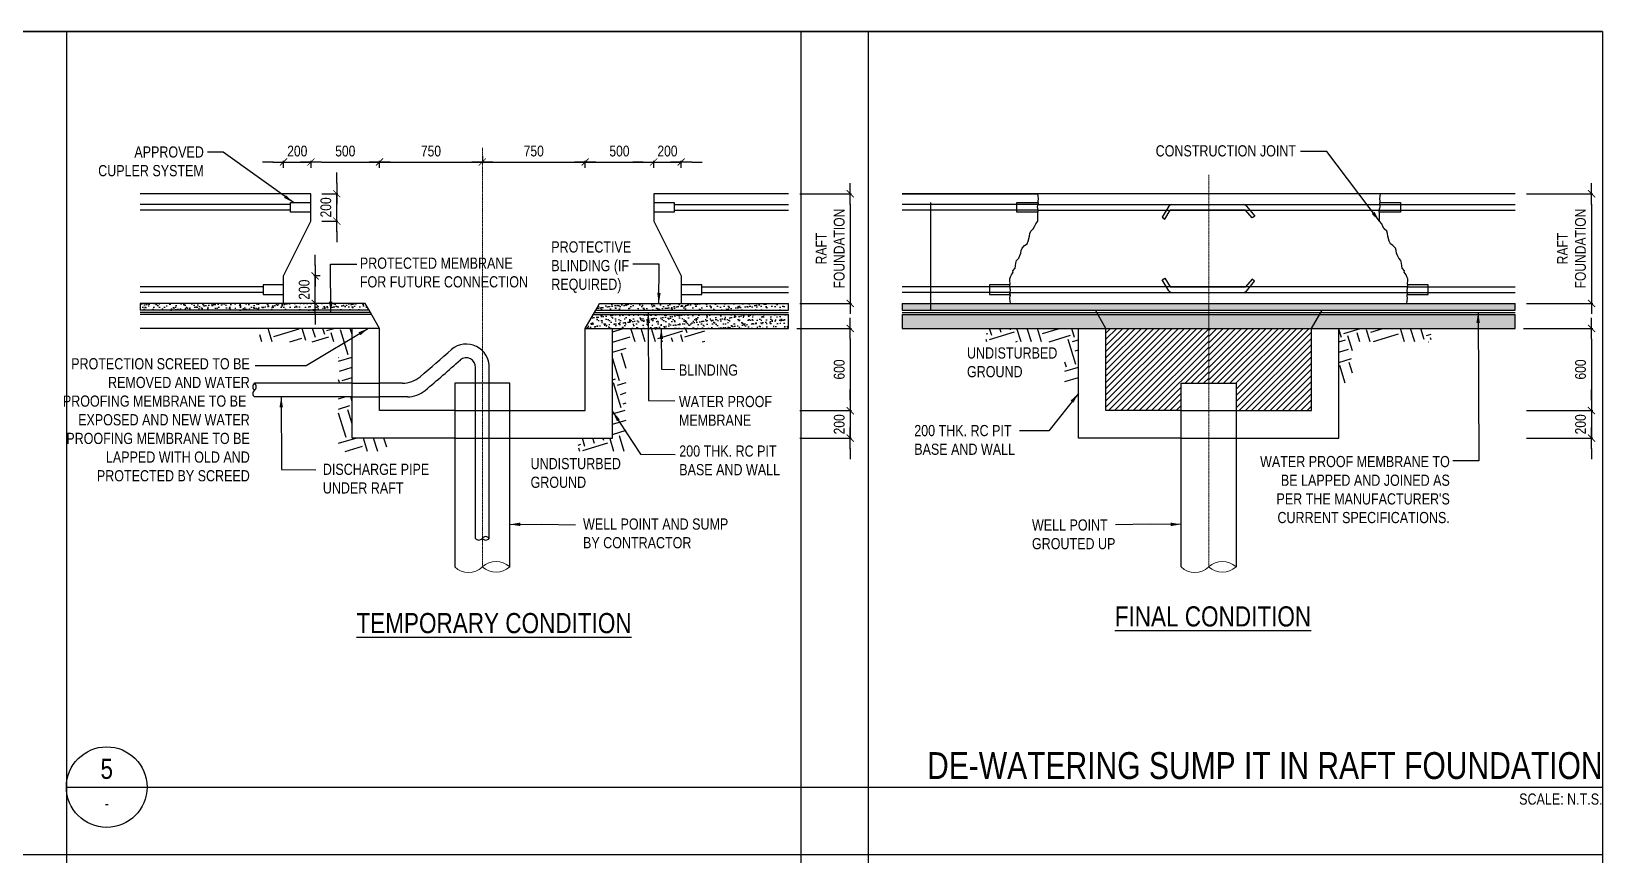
# Model space of a CAD drawing. Header units: millimetres. Extents: x 2250 to 90378, y -16050 to 57150.
# Drawn here: x 54947 to 89875, y 38850 to 57150 of the extents above; entities that cross this region are included whole.
import ezdxf
from ezdxf.enums import TextEntityAlignment as Align

# ---------------------------------------------------------------- set-up
doc = ezdxf.new("R2010")
doc.units = ezdxf.units.MM
doc.linetypes.add('XAR-Centre 2mm', pattern=[12, 6, -2, 2, -2])
doc.layers.add('Detail Items', color=7, linetype='Continuous', lineweight=9)
doc.layers.add('Thin Lines', color=7, linetype='Continuous', lineweight=9)
doc.layers.add('Lines', color=7, linetype='Continuous', lineweight=9, true_color=0x00a600)
doc.layers.add('NPLT-JLA', color=193, linetype='Continuous', plot=False)
for name, color, linetype in [('S-D-MEDM', 3, 'Continuous'), ('S-G-DIMS', 1, 'Continuous'), ('S-G-HTCH', 1, 'Continuous'), ('S-G-LEDR', 2, 'Continuous'), ('S-G-MEDM', 3, 'Continuous'), ('S-G-STTL', 4, 'Continuous'), ('S-G-TEXT', 3, 'Continuous'), ('S-G-THCK', 6, 'Continuous'), ('S-G-THIN', 1, 'Continuous'), ('S-G-TITL', 7, 'Continuous'), ('S-G-TITLREF', 4, 'Continuous'), ('S-HATCH', 8, 'Continuous')]:
    doc.layers.add(name, color=color, linetype=linetype)
doc.styles.add('ARIAL', font='arial.ttf', dxfattribs={"width": 0.8})
doc.dimstyles.new('ARIALDIMS', dxfattribs={"dimscale": 12, "dimtxt": 20, "dimasz": 19.5, "dimexe": 2.25, "dimexo": 1.75, "dimgap": 10, "dimtad": 1, "dimzin": 3, "dimdsep": 46, "dimtxsty": 'ARIAL', "dimblk1": 'nyatick', "dimblk2": 'nyatick', "dimsah": 1, "dimcen": 2.25, "dimclrd": 1, "dimclre": 1, "dimclrt": 2, "dimadec": 0, "dimazin": 0, "dimtfac": 1, "dimtmove": 0, "dimatfit": 3, "dimfxl": 1, "dimfrac": 2, "dimtolj": 1, "dimtzin": 0, "dimarcsym": 0})
pattern_1 = [(17.07395, (10104.36, -6076.27), (385.413, 727.119), [581.913, -581.913]), (17.07395, (10040.3, -5867.67), (385.413, 727.119), [581.913, -581.913]), (17.07395, (9976.2, -5659.07), (385.413, 727.119), [581.913, -581.913]), (107.07395, (10024.4, -5568.2), (-727.119, 385.413), [581.913, -581.913]), (107.07395, (10233, -5504.1), (-727.119, 385.413), [581.913, -581.913]), (107.07395, (10441.6, -5440.04), (-727.119, 385.413), [581.913, -581.913])]
pattern_2 = [(17.07395, (17825, 2677.55), (385.413, 727.119), [581.913, -581.913]), (17.07395, (17760.93, 2886.15), (385.413, 727.119), [581.913, -581.913]), (17.07395, (17696.86, 3094.75), (385.413, 727.119), [581.913, -581.913]), (107.07395, (17745.04, 3185.64), (-727.119, 385.413), [581.913, -581.913]), (107.07395, (17953.64, 3249.7), (-727.119, 385.413), [581.913, -581.913]), (107.07395, (18162.24, 3313.8), (-727.119, 385.413), [581.913, -581.913])]
pattern_3 = [(37.5, (-6538.2, 42849.44), (-4.87724, 149.15781), [0, -117.665, 0, -131.599, -125.79316]), (37.5, (-6538.2, 42849.44), (-4.87724, 149.15781), [-249.264, 0, -125.79316]), (7.5, (-6538.2, 42849.44), (136.9998, 218.4662), [0, -63.47717, 0, -106.05331, -40.64087]), (7.5, (-6538.2, 42849.44), (136.9998, 218.4662), [-169.53048, 0, -40.64087]), (327.5, (-6633.42, 42849.44), (241.06814, 0.43815), [0, -38.7056, 0, -139.34012, -181.91627]), (327.5, (-6633.42, 42849.44), (241.06814, 0.43815), [-178.0457, 0, -181.91627]), (317.5, (-6633.42, 42849.44), (232.7066, 67.9422), [0, -19.3528, 0, -91.3452, -104.5051]), (317.5, (-6633.42, 42849.44), (232.7066, 67.9422), [-110.698, 0, -104.5051])]
pattern_4 = [(37.5, (-10592.59, 42849.44), (-4.87724, 149.15781), [0, -117.66499, 0, -131.599, -125.79316]), (37.5, (-10592.59, 42849.44), (-4.87724, 149.15781), [-249.264, 0, -125.79316]), (7.5, (-10592.59, 42849.44), (136.9998, 218.46618), [0, -63.47717, 0, -106.05331, -40.64087]), (7.5, (-10592.59, 42849.44), (136.9998, 218.46618), [-169.53048, 0, -40.64087]), (327.5, (-10687.8, 42849.44), (241.06814, 0.43815), [0, -38.70559, 0, -139.34012, -181.91627]), (327.5, (-10687.8, 42849.44), (241.06814, 0.43815), [-178.0457, 0, -181.91627]), (317.5, (-10687.8, 42849.44), (232.7066, 67.9422), [0, -19.3528, 0, -91.34519, -104.50509]), (317.5, (-10687.8, 42849.44), (232.7066, 67.9422), [-110.69798, 0, -104.5051])]

# ---------------------------------------------------------------- blocks, each defined once
blk = doc.blocks.new('XAR_Breakline-Circular - XAR_Breakline-Circular-2261468-S030-TYPICAL CIVIL WORK DETAILS _SHEET 1 OF 5_')
at = {"layer": 'Detail Items', "color": 1}
for centre, radius, start, end in [((29213, 1286), 142, 225.0774, 314.9226), ((29213, 1286), 142, 225.0774, 314.9226), ((29413, 1074), 150, 48.1897, 131.8103), ((29413, 1297), 150, 228.1897, 311.8103), ((29413, 1297), 150, 228.1897, 311.8103)]:
    blk.add_arc(centre, radius, start, end, dxfattribs=at)
blk = doc.blocks.new('nyatick')
at = {"layer": 'S-G-DIMS'}
blk.add_line((-1.01, 0), (1, 0), dxfattribs=at)
at = {"layer": 'S-G-DIMS', "const_width": 0.08}
blk.add_lwpolyline([(0.34, 0.34), (-0.34, -0.34)], dxfattribs=at)
blk = doc.blocks.new('*D415')
at = {"layer": 'Defpoints', "color": 0, "transparency": 16777216}
for p in [(61162, 54247), (60552, 54094), (61162, 54094)]:
    blk.add_point(p, dxfattribs=at)
at = {"layer": 'S-G-DIMS', "color": 1, "lineweight": -2, "transparency": 16777216}
for p, q in [((60318, 54247), (60084, 54247)), ((60552, 54115), (60552, 54274)), ((60552, 54247), (61162, 54247)), ((61162, 54115), (61162, 54274)), ((61396, 54247), (61630, 54247))]:
    blk.add_line(p, q, dxfattribs=at)
at = {"layer": 'S-G-DIMS', "color": 1, "lineweight": -2, "transparency": 16777216, "xscale": 234, "yscale": 234, "zscale": 234}
blk.add_blockref('nyatick', (60552, 54247), dxfattribs=at)
at = {"layer": 'S-G-DIMS', "color": 1, "lineweight": -2, "transparency": 16777216, "xscale": 234, "yscale": 234, "zscale": 234, "rotation": 180}
blk.add_blockref('nyatick', (61162, 54247), dxfattribs=at)
at = {"layer": 'S-G-DIMS', "color": 2, "transparency": 16777216, "insert": (60857, 54489), "char_height": 240, "width": 6.17, "attachment_point": 5, "style": 'ARIAL'}
blk.add_mtext('\\A1;200', dxfattribs=at)
blk = doc.blocks.new('*D416')
at = {"layer": 'Defpoints', "color": 0, "transparency": 16777216}
for p in [(62686, 54247), (61162, 54094), (62686, 54094)]:
    blk.add_point(p, dxfattribs=at)
at = {"layer": 'S-G-DIMS', "color": 1, "lineweight": -2, "transparency": 16777216}
for p, q in [((61162, 54115), (61162, 54274)), ((61396, 54247), (62452, 54247)), ((62686, 54115), (62686, 54274))]:
    blk.add_line(p, q, dxfattribs=at)
at = {"layer": 'S-G-DIMS', "color": 1, "lineweight": -2, "transparency": 16777216, "xscale": 234, "yscale": 234, "zscale": 234, "rotation": 180}
blk.add_blockref('nyatick', (61162, 54247), dxfattribs=at)
at = {"layer": 'S-G-DIMS', "color": 1, "lineweight": -2, "transparency": 16777216, "xscale": 234, "yscale": 234, "zscale": 234}
blk.add_blockref('nyatick', (62686, 54247), dxfattribs=at)
at = {"layer": 'S-G-DIMS', "color": 2, "transparency": 16777216, "insert": (61924, 54489), "char_height": 240, "width": 6.17, "attachment_point": 5, "style": 'ARIAL'}
blk.add_mtext('\\A1;500', dxfattribs=at)
blk = doc.blocks.new('*D417')
at = {"layer": 'Defpoints', "color": 0, "transparency": 16777216}
for p in [(64971, 54399), (64971, 54247), (62686, 54094)]:
    blk.add_point(p, dxfattribs=at)
at = {"layer": 'S-G-DIMS', "color": 1, "lineweight": -2, "transparency": 16777216}
for p, q in [((62686, 54115), (62686, 54274)), ((62920, 54247), (64737, 54247)), ((64971, 54378), (64971, 54220))]:
    blk.add_line(p, q, dxfattribs=at)
at = {"layer": 'S-G-DIMS', "color": 1, "lineweight": -2, "transparency": 16777216, "xscale": 234, "yscale": 234, "zscale": 234, "rotation": 180}
blk.add_blockref('nyatick', (62686, 54247), dxfattribs=at)
at = {"layer": 'S-G-DIMS', "color": 1, "lineweight": -2, "transparency": 16777216, "xscale": 234, "yscale": 234, "zscale": 234}
blk.add_blockref('nyatick', (64971, 54247), dxfattribs=at)
at = {"layer": 'S-G-DIMS', "color": 2, "transparency": 16777216, "insert": (63829, 54489), "char_height": 240, "width": 6.17, "attachment_point": 5, "style": 'ARIAL'}
blk.add_mtext('\\A1;750', dxfattribs=at)
blk = doc.blocks.new('*D418')
at = {"layer": 'Defpoints', "color": 0, "transparency": 16777216}
for p in [(64971, 54399), (67257, 54247), (67257, 54094)]:
    blk.add_point(p, dxfattribs=at)
at = {"layer": 'S-G-DIMS', "color": 1, "lineweight": -2, "transparency": 16777216}
for p, q in [((64971, 54378), (64971, 54220)), ((65205, 54247), (67023, 54247)), ((67257, 54115), (67257, 54274))]:
    blk.add_line(p, q, dxfattribs=at)
at = {"layer": 'S-G-DIMS', "color": 1, "lineweight": -2, "transparency": 16777216, "xscale": 234, "yscale": 234, "zscale": 234, "rotation": 180}
blk.add_blockref('nyatick', (64971, 54247), dxfattribs=at)
at = {"layer": 'S-G-DIMS', "color": 1, "lineweight": -2, "transparency": 16777216, "xscale": 234, "yscale": 234, "zscale": 234}
blk.add_blockref('nyatick', (67257, 54247), dxfattribs=at)
at = {"layer": 'S-G-DIMS', "color": 2, "transparency": 16777216, "insert": (66114, 54489), "char_height": 240, "width": 6.17, "attachment_point": 5, "style": 'ARIAL'}
blk.add_mtext('\\A1;750', dxfattribs=at)
blk = doc.blocks.new('*D419')
at = {"layer": 'Defpoints', "color": 0, "transparency": 16777216}
for p in [(68781, 54247), (67257, 54094), (68781, 54094)]:
    blk.add_point(p, dxfattribs=at)
at = {"layer": 'S-G-DIMS', "color": 1, "lineweight": -2, "transparency": 16777216}
for p, q in [((67257, 54115), (67257, 54274)), ((67491, 54247), (68547, 54247)), ((68781, 54115), (68781, 54274))]:
    blk.add_line(p, q, dxfattribs=at)
at = {"layer": 'S-G-DIMS', "color": 1, "lineweight": -2, "transparency": 16777216, "xscale": 234, "yscale": 234, "zscale": 234, "rotation": 180}
blk.add_blockref('nyatick', (67257, 54247), dxfattribs=at)
at = {"layer": 'S-G-DIMS', "color": 1, "lineweight": -2, "transparency": 16777216, "xscale": 234, "yscale": 234, "zscale": 234}
blk.add_blockref('nyatick', (68781, 54247), dxfattribs=at)
at = {"layer": 'S-G-DIMS', "color": 2, "transparency": 16777216, "insert": (68019, 54489), "char_height": 240, "width": 6.17, "attachment_point": 5, "style": 'ARIAL'}
blk.add_mtext('\\A1;500', dxfattribs=at)
blk = doc.blocks.new('*D420')
at = {"layer": 'Defpoints', "color": 0, "transparency": 16777216}
for p in [(69391, 54247), (68781, 54094), (69391, 54094)]:
    blk.add_point(p, dxfattribs=at)
at = {"layer": 'S-G-DIMS', "color": 1, "lineweight": -2, "transparency": 16777216}
for p, q in [((68547, 54247), (68313, 54247)), ((68781, 54115), (68781, 54274)), ((68781, 54247), (69391, 54247)), ((69391, 54115), (69391, 54274)), ((69625, 54247), (69859, 54247))]:
    blk.add_line(p, q, dxfattribs=at)
at = {"layer": 'S-G-DIMS', "color": 1, "lineweight": -2, "transparency": 16777216, "xscale": 234, "yscale": 234, "zscale": 234}
blk.add_blockref('nyatick', (68781, 54247), dxfattribs=at)
at = {"layer": 'S-G-DIMS', "color": 1, "lineweight": -2, "transparency": 16777216, "xscale": 234, "yscale": 234, "zscale": 234, "rotation": 180}
blk.add_blockref('nyatick', (69391, 54247), dxfattribs=at)
at = {"layer": 'S-G-DIMS', "color": 2, "transparency": 16777216, "insert": (69086, 54489), "char_height": 240, "width": 6.17, "attachment_point": 5, "style": 'ARIAL'}
blk.add_mtext('\\A1;200', dxfattribs=at)
blk = doc.blocks.new('*D421')
at = {"layer": 'Defpoints', "color": 0, "transparency": 16777216}
for p in [(61385, 53542), (61735, 53542), (61385, 52933)]:
    blk.add_point(p, dxfattribs=at)
at = {"layer": 'S-G-DIMS', "color": 1, "lineweight": -2, "transparency": 16777216}
for p, q in [((61735, 53776), (61735, 54010)), ((61406, 53542), (61762, 53542)), ((61735, 52933), (61735, 53542)), ((61406, 52933), (61762, 52933)), ((61735, 52699), (61735, 52465))]:
    blk.add_line(p, q, dxfattribs=at)
at = {"layer": 'S-G-DIMS', "color": 1, "lineweight": -2, "transparency": 16777216, "xscale": 234, "yscale": 234, "zscale": 234}
for p, rotation in [((61735, 53542), 270), ((61735, 52933), 90)]:
    blk.add_blockref('nyatick', p, dxfattribs=dict(at, rotation=rotation))
at = {"layer": 'S-G-DIMS', "color": 2, "transparency": 16777216, "insert": (61493, 53238), "char_height": 240, "width": 5.43, "attachment_point": 5, "rotation": 90, "style": 'ARIAL'}
blk.add_mtext('\\A1;200', dxfattribs=at)
blk = doc.blocks.new('*D422')
at = {"layer": 'Defpoints', "color": 0, "transparency": 16777216}
for p in [(61254, 51714), (61385, 51714), (61385, 51104)]:
    blk.add_point(p, dxfattribs=at)
at = {"layer": 'S-G-DIMS', "color": 1, "lineweight": -2, "transparency": 16777216}
for p, q in [((61254, 51948), (61254, 52182)), ((61364, 51714), (61227, 51714)), ((61254, 51104), (61254, 51714)), ((61364, 51104), (61227, 51104)), ((61254, 50870), (61254, 50636))]:
    blk.add_line(p, q, dxfattribs=at)
at = {"layer": 'S-G-DIMS', "color": 1, "lineweight": -2, "transparency": 16777216, "xscale": 234, "yscale": 234, "zscale": 234}
for p, rotation in [((61254, 51714), 270), ((61254, 51104), 90)]:
    blk.add_blockref('nyatick', p, dxfattribs=dict(at, rotation=rotation))
at = {"layer": 'S-G-DIMS', "color": 2, "transparency": 16777216, "insert": (61011, 51409), "char_height": 240, "width": 5.43, "attachment_point": 5, "rotation": 90, "style": 'ARIAL'}
blk.add_mtext('\\A1;200', dxfattribs=at)
blk = doc.blocks.new('*D423')
at = {"layer": 'Defpoints', "color": 0, "transparency": 16777216}
for p in [(72006, 53542), (72006, 51104), (73149, 51104)]:
    blk.add_point(p, dxfattribs=at)
at = {"layer": 'S-G-DIMS', "color": 1, "lineweight": -2, "transparency": 16777216}
for p, q in [((72027, 53542), (73176, 53542)), ((73149, 53308), (73149, 51338)), ((72027, 51104), (73176, 51104))]:
    blk.add_line(p, q, dxfattribs=at)
at = {"layer": 'S-G-DIMS', "color": 1, "lineweight": -2, "transparency": 16777216, "xscale": 234, "yscale": 234, "zscale": 234}
for p, rotation in [((73149, 53542), 90), ((73149, 51104), 270)]:
    blk.add_blockref('nyatick', p, dxfattribs=dict(at, rotation=rotation))
at = {"layer": 'S-G-DIMS', "color": 2, "transparency": 16777216, "insert": (72705, 52323), "char_height": 240, "width": 31.46, "attachment_point": 5, "rotation": 90, "style": 'ARIAL'}
blk.add_mtext('\\A1;RAFT FOUNDATION', dxfattribs=at)
blk = doc.blocks.new('*D424')
at = {"layer": 'Defpoints', "color": 0, "transparency": 16777216}
for p in [(71943, 50548), (72006, 48719), (73149, 48719)]:
    blk.add_point(p, dxfattribs=at)
at = {"layer": 'S-G-DIMS', "color": 1, "lineweight": -2, "transparency": 16777216}
for p, q in [((71964, 50548), (73176, 50548)), ((73149, 50314), (73149, 48953)), ((72027, 48719), (73176, 48719))]:
    blk.add_line(p, q, dxfattribs=at)
at = {"layer": 'S-G-DIMS', "color": 1, "lineweight": -2, "transparency": 16777216, "xscale": 234, "yscale": 234, "zscale": 234}
for p, rotation in [((73149, 50548), 90), ((73149, 48719), 270)]:
    blk.add_blockref('nyatick', p, dxfattribs=dict(at, rotation=rotation))
at = {"layer": 'S-G-DIMS', "color": 2, "transparency": 16777216, "insert": (72906, 49634), "char_height": 240, "width": 6.17, "attachment_point": 5, "rotation": 90, "style": 'ARIAL'}
blk.add_mtext('\\A1;600', dxfattribs=at)
blk = doc.blocks.new('*D425')
at = {"layer": 'Defpoints', "color": 0, "transparency": 16777216}
for p in [(72006, 48719), (72006, 48110), (73149, 48110)]:
    blk.add_point(p, dxfattribs=at)
at = {"layer": 'S-G-DIMS', "color": 1, "lineweight": -2, "transparency": 16777216}
for p, q in [((73149, 48953), (73149, 49187)), ((72027, 48719), (73176, 48719)), ((73149, 48719), (73149, 48110)), ((72027, 48110), (73176, 48110)), ((73149, 47876), (73149, 47642))]:
    blk.add_line(p, q, dxfattribs=at)
at = {"layer": 'S-G-DIMS', "color": 1, "lineweight": -2, "transparency": 16777216, "xscale": 234, "yscale": 234, "zscale": 234}
for p, rotation in [((73149, 48719), 270), ((73149, 48110), 90)]:
    blk.add_blockref('nyatick', p, dxfattribs=dict(at, rotation=rotation))
at = {"layer": 'S-G-DIMS', "color": 2, "transparency": 16777216, "insert": (72906, 48415), "char_height": 240, "width": 6.17, "attachment_point": 5, "rotation": 90, "style": 'ARIAL'}
blk.add_mtext('\\A1;200', dxfattribs=at)
blk = doc.blocks.new('*D426')
at = {"layer": 'Defpoints', "color": 0, "transparency": 16777216}
for p in [(88161, 53542), (88161, 51104), (89628, 51104)]:
    blk.add_point(p, dxfattribs=at)
at = {"layer": 'S-G-DIMS', "color": 1, "lineweight": -2, "transparency": 16777216}
for p, q in [((88182, 53542), (89655, 53542)), ((89628, 53308), (89628, 51338)), ((88182, 51104), (89655, 51104))]:
    blk.add_line(p, q, dxfattribs=at)
at = {"layer": 'S-G-DIMS', "color": 1, "lineweight": -2, "transparency": 16777216, "xscale": 234, "yscale": 234, "zscale": 234}
for p, rotation in [((89628, 53542), 90), ((89628, 51104), 270)]:
    blk.add_blockref('nyatick', p, dxfattribs=dict(at, rotation=rotation))
at = {"layer": 'S-G-DIMS', "color": 2, "transparency": 16777216, "insert": (89184, 52323), "char_height": 240, "width": 31.46, "attachment_point": 5, "rotation": 90, "style": 'ARIAL'}
blk.add_mtext('\\A1;RAFT FOUNDATION', dxfattribs=at)
blk = doc.blocks.new('*D427')
at = {"layer": 'Defpoints', "color": 0, "transparency": 16777216}
for p in [(88097, 50548), (88161, 48719), (89628, 48719)]:
    blk.add_point(p, dxfattribs=at)
at = {"layer": 'S-G-DIMS', "color": 1, "lineweight": -2, "transparency": 16777216}
for p, q in [((88118, 50548), (89655, 50548)), ((89628, 50314), (89628, 48953)), ((88182, 48719), (89655, 48719))]:
    blk.add_line(p, q, dxfattribs=at)
at = {"layer": 'S-G-DIMS', "color": 1, "lineweight": -2, "transparency": 16777216, "xscale": 234, "yscale": 234, "zscale": 234}
for p, rotation in [((89628, 50548), 90), ((89628, 48719), 270)]:
    blk.add_blockref('nyatick', p, dxfattribs=dict(at, rotation=rotation))
at = {"layer": 'S-G-DIMS', "color": 2, "transparency": 16777216, "insert": (89386, 49634), "char_height": 240, "width": 6.17, "attachment_point": 5, "rotation": 90, "style": 'ARIAL'}
blk.add_mtext('\\A1;600', dxfattribs=at)
blk = doc.blocks.new('*D428')
at = {"layer": 'Defpoints', "color": 0, "transparency": 16777216}
for p in [(88161, 48719), (88161, 48110), (89628, 48110)]:
    blk.add_point(p, dxfattribs=at)
at = {"layer": 'S-G-DIMS', "color": 1, "lineweight": -2, "transparency": 16777216}
for p, q in [((89628, 48953), (89628, 49187)), ((88182, 48719), (89655, 48719)), ((89628, 48719), (89628, 48110)), ((88182, 48110), (89655, 48110)), ((89628, 47876), (89628, 47642))]:
    blk.add_line(p, q, dxfattribs=at)
at = {"layer": 'S-G-DIMS', "color": 1, "lineweight": -2, "transparency": 16777216, "xscale": 234, "yscale": 234, "zscale": 234}
for p, rotation in [((89628, 48719), 270), ((89628, 48110), 90)]:
    blk.add_blockref('nyatick', p, dxfattribs=dict(at, rotation=rotation))
at = {"layer": 'S-G-DIMS', "color": 2, "transparency": 16777216, "insert": (89386, 48415), "char_height": 240, "width": 6.17, "attachment_point": 5, "rotation": 90, "style": 'ARIAL'}
blk.add_mtext('\\A1;200', dxfattribs=at)

msp = doc.modelspace()

# ---------------------------------------------------------------- hatches: boundary and pattern name
at = {"layer": 'Detail Items'}
h = msp.add_hatch(dxfattribs=at)
h.set_pattern_fill('FP_10', color=8, scale=3.047684, style=0, pattern_type=2)
h.set_pattern_definition([(45, (-10592.59, 42849.44), (-68.42246, 68.42246), [])])
h.paths.add_polyline_path([(78833.363, 48719.384), (80509.59, 48719.384), (80509.59, 49328.921), (81119.127, 49328.921), (81119.127, 50547.995), (78833.363, 50547.995), (78833.363, 49264.279)])
h = msp.add_hatch(dxfattribs=at)
h.set_pattern_fill('FP_5', color=8, scale=3.047684, style=0, pattern_type=2)
h.set_pattern_definition([(45, (-13430.01, 42849.44), (-68.42246, 68.42246), [])])
h.paths.add_polyline_path([(83404.89, 48719.384), (83404.89, 50547.995), (81119.127, 50547.995), (81119.127, 49328.921), (81728.663, 49328.921), (81728.663, 48719.384)])
at = {"layer": 'S-G-HTCH'}
h = msp.add_hatch(dxfattribs=at)
h.set_pattern_fill('EARTH', color=256, scale=91.639842, angle=17.0739491, style=0)
h.set_pattern_definition(pattern_1)
h.paths.add_polyline_path([(61776.408, 47810.059), (62844.666, 47810.059), (62844.666, 48109.847), (62076.197, 48109.847), (62076.197, 49024.153), (61776.408, 49024.153)])
h.paths.add_polyline_path([(62076.197, 49328.921), (62076.197, 50547.995), (60023.969, 50547.995), (60023.969, 50248.206), (61776.408, 50248.206), (61776.408, 49328.921)])
h = msp.add_hatch(dxfattribs=at)
h.set_pattern_fill('EARTH', color=256, scale=91.639842, angle=17.0739491, style=0)
h.set_pattern_definition(pattern_1)
h.paths.add_polyline_path([(68166.585, 47810.059), (68166.585, 50248.206), (69919.024, 50248.206), (69919.024, 50547.995), (67866.797, 50547.995), (67866.797, 48109.847), (67098.327, 48109.847), (67098.327, 47810.059)])
h = msp.add_hatch(dxfattribs=at)
h.set_pattern_fill('EARTH', color=256, scale=91.639842, angle=17.0739491, style=0)
h.set_pattern_definition(pattern_2)
h.paths.add_polyline_path([(77924.038, 49328.921), (78223.827, 49328.921), (78223.827, 50547.995), (76171.599, 50547.995), (76171.599, 50248.206), (77924.038, 50248.206)])
h = msp.add_hatch(dxfattribs=at)
h.set_pattern_fill('EARTH', color=256, scale=91.639842, angle=17.0739491, style=0)
h.set_pattern_definition(pattern_2)
h.paths.add_polyline_path([(84014.427, 49328.921), (84314.215, 49328.921), (84314.215, 50248.206), (86066.654, 50248.206), (86066.654, 50547.995), (84014.427, 50547.995)])
at = {"layer": 'S-HATCH'}
h = msp.add_hatch(dxfattribs=at)
h.set_pattern_fill('FP_9', color=256, scale=3.047684, style=0, pattern_type=2)
h.set_pattern_definition(pattern_3)
h.paths.add_polyline_path([(62452.502, 50951.963), (62364.523, 51104.347), (57362.205, 51104.347), (57362.205, 50951.963)])
h = msp.add_hatch(dxfattribs=at)
h.set_pattern_fill('FP_9', color=256, scale=3.047684, style=0, pattern_type=2)
h.set_pattern_definition(pattern_3)
h.paths.add_polyline_path([(71779.748, 50951.963), (71779.748, 51104.347), (67578.47, 51104.347), (67490.491, 50951.963), (69838.527, 50951.963)])
h = msp.add_hatch(dxfattribs=at)
h.set_pattern_fill('FP_13', color=256, scale=3.047684, style=0, pattern_type=2)
h.set_pattern_definition(pattern_4)
h.paths.add_polyline_path([(74304.126, 50951.963), (81119.127, 50951.963), (81119.127, 51104.347), (74304.126, 51104.347)])
h = msp.add_hatch(dxfattribs=at)
h.set_pattern_fill('FP_13', color=256, scale=3.047684, style=0, pattern_type=2)
h.set_pattern_definition(pattern_4)
h.paths.add_polyline_path([(87934.127, 50951.963), (87934.127, 51104.347), (81119.127, 51104.347), (81119.127, 50951.963), (86108.829, 50951.963)])
h = msp.add_hatch(dxfattribs=at)
h.set_pattern_fill('FP_9', color=256, scale=3.047684, style=0, pattern_type=2)
h.set_pattern_definition(pattern_3)
h.paths.add_polyline_path([(67257.26, 50547.995), (71779.748, 50547.995), (71779.748, 50857.485), (67435.944, 50857.485)])
h = msp.add_hatch(dxfattribs=at)
h.set_pattern_fill('FP_11', color=256, scale=3.047684, style=0, pattern_type=2)
h.set_pattern_definition([(142.5, (170520.82, 42849.44), (4.87724, 149.15781), [0, -117.66499, 0, -131.599, -125.79316]), (142.5, (170520.82, 42849.44), (4.87724, 149.15781), [-249.264, 0, -125.79316]), (172.5, (170520.82, 42849.44), (-136.9998, 218.46618), [0, -63.47717, 0, -106.05331, -40.64087]), (172.5, (170520.82, 42849.44), (-136.9998, 218.46618), [-169.53048, 0, -40.64087]), (212.5, (170616.04, 42849.44), (-241.06814, 0.43815), [0, -38.70559, 0, -139.34012, -181.91627]), (212.5, (170616.04, 42849.44), (-241.06814, 0.43815), [-178.0457, 0, -181.91627]), (222.5, (170616.04, 42849.44), (-232.7066, 67.9422), [0, -19.3528, 0, -91.34519, -104.50509]), (222.5, (170616.04, 42849.44), (-232.7066, 67.9422), [-110.69798, 0, -104.5051])])
h.paths.add_polyline_path([(77924.038, 50547.995), (81119.127, 50547.995), (81119.127, 50857.485), (74304.126, 50857.485), (74304.126, 50547.995), (76171.599, 50547.995)])
h = msp.add_hatch(dxfattribs=at)
h.set_pattern_fill('FP_4', color=256, scale=3.047684, style=0, pattern_type=2)
h.set_pattern_definition([(37.5, (-8282.57, 42849.44), (-4.87724, 149.15781), [0, -117.66499, 0, -131.599, -125.79316]), (37.5, (-8282.57, 42849.44), (-4.87724, 149.15781), [-249.264, 0, -125.79316]), (7.5, (-8282.57, 42849.44), (136.9998, 218.46618), [0, -63.47717, 0, -106.05331, -40.64087]), (7.5, (-8282.57, 42849.44), (136.9998, 218.46618), [-169.53048, 0, -40.64087]), (327.5, (-8377.78, 42849.44), (241.06814, 0.43815), [0, -38.70559, 0, -139.34012, -181.91627]), (327.5, (-8377.78, 42849.44), (241.06814, 0.43815), [-178.0457, 0, -181.91627]), (317.5, (-8377.78, 42849.44), (232.7066, 67.9422), [0, -19.3528, 0, -91.34519, -104.50509]), (317.5, (-8377.78, 42849.44), (232.7066, 67.9422), [-110.69798, 0, -104.5051])])
h.paths.add_polyline_path([(81119.127, 50547.995), (87934.127, 50547.995), (87934.127, 50857.485), (81119.127, 50857.485)])

# ---------------------------------------------------------------- linework, layer by layer
at = {"layer": 'Lines', "color": 251, "linetype": 'XAR-Centre 2mm', "true_color": 0x646464}
for p, q in [((64971.497, 45245.024), (64971.497, 54563.174)), ((81119.127, 45245.024), (81119.127, 53958.273))]:
    msp.add_line(p, q, dxfattribs=at)
at = {"layer": 'NPLT-JLA'}
for p, q in [((89875, 57150), (2250, 57150)), ((20075, 57150), (89875, 57150)), ((55725, 57150), (55725, -16050)), ((72050, 57150), (72050, -16050)), ((73550, 57150), (73550, -16050)), ((89875, 57150), (89875, -16050)), ((74943.598, 50953.908), (74943.598, 53343.451)), ((20075, 38850), (89875, 38850))]:
    msp.add_line(p, q, dxfattribs=at)
at = {"layer": 'S-D-MEDM', "color": 7}
msp.add_line((77317.536, 53486.309), (77325.571, 53430.135), dxfattribs=at)
at = {"layer": 'S-G-MEDM'}
for p, q in [((61161.891, 53542.344), (57362.205, 53542.344)), ((61161.891, 52932.808), (61161.891, 53542.344)), ((71779.748, 53542.344), (68781.102, 53542.344)), ((68781.102, 53542.344), (68781.102, 52932.808)), ((81119.127, 53542.344), (74304.126, 53542.344)), ((74304.126, 53542.344), (77309.521, 53542.344)), ((77309.521, 53542.344), (77317.536, 53486.309)), ((87934.127, 53542.344), (81119.127, 53542.344)), ((84920.717, 53486.309), (84912.682, 53430.135)), ((84928.732, 53542.344), (84920.717, 53486.309)), ((77315.983, 53250.756), (77325.606, 53318.036)), ((77321.853, 53209.72), (77315.983, 53250.756)), ((77325.571, 53430.135), (77317.572, 53374.21)), ((77317.572, 53374.21), (77325.606, 53318.036)), ((77329.887, 53153.545), (77321.853, 53209.72)), ((77321.853, 53097.371), (77329.887, 53153.545)), ((77321.853, 52928.849), (77321.853, 53097.371)), ((84908.366, 53153.545), (84916.4, 53209.72)), ((84916.4, 53097.371), (84908.366, 53153.545)), ((84920.681, 53374.21), (84912.647, 53318.036)), ((84912.647, 53318.036), (84922.27, 53250.756)), ((84912.682, 53430.135), (84920.681, 53374.21)), ((84922.27, 53250.756), (84916.4, 53209.72)), ((84916.4, 52928.849), (84916.4, 53097.371)), ((60552.355, 51713.884), (61161.891, 52932.808)), ((68781.102, 52932.808), (69390.639, 51713.884)), ((77161.161, 52712.176), (77217.403, 52760.326)), ((77217.403, 52760.326), (77249.542, 52816.5)), ((77249.542, 52816.5), (77273.645, 52872.674)), ((77273.645, 52872.674), (77321.853, 52928.849)), ((84964.608, 52872.674), (84916.4, 52928.849)), ((84988.712, 52816.5), (84964.608, 52872.674)), ((85020.85, 52760.326), (84988.712, 52816.5)), ((85077.092, 52712.176), (85020.85, 52760.326)), ((77024.574, 52391.181), (77080.816, 52431.305)), ((77080.816, 52431.305), (77104.92, 52487.48)), ((77104.92, 52487.48), (77137.058, 52599.828)), ((77137.058, 52599.828), (77145.092, 52656.002)), ((77145.092, 52656.002), (77161.161, 52712.176)), ((85093.161, 52656.002), (85077.092, 52712.176)), ((85101.196, 52599.828), (85093.161, 52656.002)), ((85133.334, 52487.48), (85101.196, 52599.828)), ((85157.438, 52431.305), (85133.334, 52487.48)), ((85213.679, 52391.181), (85157.438, 52431.305)), ((76831.744, 51997.961), (76847.813, 52054.136)), ((76847.813, 52054.136), (76896.021, 52110.31)), ((76896.021, 52110.31), (76920.124, 52166.484)), ((76920.124, 52166.484), (76944.228, 52222.658)), ((76944.228, 52222.658), (76952.263, 52278.832)), ((76952.263, 52278.832), (76968.332, 52335.007)), ((76968.332, 52335.007), (77024.574, 52391.181)), ((85269.921, 52335.007), (85213.679, 52391.181)), ((85285.991, 52278.832), (85269.921, 52335.007)), ((85294.025, 52222.658), (85285.991, 52278.832)), ((85318.129, 52166.484), (85294.025, 52222.658)), ((85342.233, 52110.31), (85318.129, 52166.484)), ((85390.44, 52054.136), (85342.233, 52110.31)), ((85406.509, 51997.961), (85390.44, 52054.136)), ((60552.355, 51104.347), (60552.355, 51713.884)), ((69390.639, 51713.884), (69390.639, 51104.347)), ((76695.156, 51652.891), (76711.723, 51694.1)), ((76711.723, 51694.1), (76733.129, 51741.722)), ((76733.129, 51741.722), (76773.302, 51797.896)), ((76767.467, 51829.439), (76815.675, 51885.613)), ((76773.302, 51797.896), (76767.467, 51829.439)), ((76815.675, 51885.613), (76823.71, 51941.787)), ((76823.71, 51941.787), (76831.744, 51997.961)), ((85414.544, 51941.787), (85406.509, 51997.961)), ((85422.578, 51885.613), (85414.544, 51941.787)), ((85470.786, 51829.439), (85422.578, 51885.613)), ((85464.952, 51797.896), (85470.786, 51829.439)), ((85505.124, 51741.722), (85464.952, 51797.896)), ((85526.53, 51694.1), (85505.124, 51741.722)), ((85543.097, 51652.891), (85526.53, 51694.1)), ((76695.156, 51605.634), (76695.156, 51652.891)), ((76703.191, 51549.46), (76695.156, 51605.634)), ((76695.156, 51493.286), (76703.191, 51549.46)), ((76703.191, 51437.111), (76695.156, 51493.286)), ((76699.438, 51328.795), (76709.06, 51396.075)), ((76709.06, 51396.075), (76703.191, 51437.111)), ((85529.193, 51396.075), (85535.062, 51437.111)), ((85538.816, 51328.795), (85529.193, 51396.075)), ((85535.062, 51549.46), (85543.097, 51605.634)), ((85543.097, 51493.286), (85535.062, 51549.46)), ((85535.062, 51437.111), (85543.097, 51493.286)), ((85543.097, 51605.634), (85543.097, 51652.891)), ((57362.205, 51104.347), (57362.205, 50951.963)), ((62364.523, 51104.347), (57362.205, 51104.347)), ((62452.502, 50951.963), (62364.523, 51104.347)), ((67490.491, 50951.963), (67578.47, 51104.347)), ((67578.47, 51104.347), (71779.748, 51104.347)), ((71779.748, 50951.963), (71779.748, 51104.347)), ((74304.126, 51104.347), (74304.126, 50951.963)), ((74304.126, 51104.347), (81119.127, 51104.347)), ((76707.472, 51272.621), (76699.438, 51328.795)), ((76699.438, 51328.795), (76707.472, 51272.621)), ((76699.473, 51216.696), (76707.472, 51272.621)), ((76707.508, 51160.522), (76699.473, 51216.696)), ((76715.542, 51104.347), (76707.508, 51160.522)), ((81119.127, 51104.347), (87934.127, 51104.347)), ((85522.711, 51104.347), (85530.746, 51160.522)), ((85530.746, 51160.522), (85538.78, 51216.696)), ((85530.781, 51272.621), (85538.816, 51328.795)), ((85538.78, 51216.696), (85530.781, 51272.621)), ((87934.127, 50951.963), (87934.127, 51104.347)), ((62452.502, 50951.963), (57362.205, 50951.963)), ((62479.776, 50904.724), (57362.205, 50904.724)), ((62507.049, 50857.485), (57362.205, 50857.485)), ((62685.734, 50547.995), (62452.502, 50951.963)), ((67257.26, 50547.995), (67490.491, 50951.963)), ((67435.944, 50857.485), (71779.748, 50857.485)), ((67463.218, 50904.724), (71779.748, 50904.724)), ((67490.491, 50951.963), (71779.748, 50951.963)), ((71779.748, 50547.995), (71779.748, 50857.485)), ((74304.126, 50951.963), (81119.127, 50951.963)), ((74304.126, 50904.724), (81119.127, 50904.724)), ((74304.126, 50857.485), (74304.126, 50547.995)), ((74304.126, 50857.485), (81119.127, 50857.485)), ((78833.363, 50547.995), (78600.132, 50951.963)), ((81119.127, 50951.963), (87934.127, 50951.963)), ((81119.127, 50904.724), (87934.127, 50904.724)), ((81119.127, 50857.485), (87934.127, 50857.485)), ((83404.89, 50547.995), (83638.121, 50951.963)), ((87934.127, 50547.995), (87934.127, 50857.485)), ((62685.734, 50547.995), (57362.205, 50547.995)), ((62076.197, 48109.847), (62076.197, 50547.995)), ((62685.734, 48719.384), (62685.734, 50547.995)), ((67257.26, 48719.384), (67257.26, 50547.995)), ((67257.26, 50547.995), (71779.748, 50547.995)), ((67866.797, 48109.847), (67866.797, 50547.995)), ((74304.126, 50547.995), (81119.127, 50547.995)), ((78223.827, 48109.847), (78223.827, 50547.995)), ((78833.363, 48719.384), (78833.363, 50547.995)), ((81119.127, 50547.995), (87934.127, 50547.995)), ((83404.89, 48719.384), (83404.89, 50547.995)), ((84014.427, 48109.847), (84014.427, 50547.995)), ((64361.96, 48719.384), (62685.734, 48719.384)), ((64361.96, 48719.384), (65581.033, 48719.384)), ((65581.033, 48719.384), (67257.26, 48719.384)), ((80509.59, 48719.384), (78833.363, 48719.384)), ((80509.59, 48719.384), (81728.663, 48719.384)), ((81728.663, 48719.384), (83404.89, 48719.384)), ((64361.96, 48109.847), (62076.197, 48109.847)), ((64361.96, 48109.847), (65581.033, 48109.847)), ((65581.033, 48109.847), (67866.797, 48109.847)), ((80509.59, 48109.847), (78223.827, 48109.847)), ((80509.59, 48109.847), (81728.663, 48109.847)), ((81728.663, 48109.847), (84014.427, 48109.847))]:
    msp.add_line(p, q, dxfattribs=at)
at = {"layer": 'S-G-THCK'}
for p, q in [((60704.739, 53298.53), (57362.205, 53298.53)), ((60704.739, 53176.622), (57362.205, 53176.622)), ((60704.739, 53130.907), (60704.739, 53344.245)), ((60704.739, 53344.245), (61161.891, 53344.245)), ((61161.891, 53130.907), (60704.739, 53130.907)), ((68781.102, 53344.245), (69238.254, 53344.245)), ((69238.254, 53130.907), (68781.102, 53130.907)), ((69238.254, 53344.245), (69238.254, 53130.907)), ((69238.254, 53298.53), (71779.748, 53298.53)), ((69238.254, 53176.622), (71779.748, 53176.622)), ((76852.369, 53298.53), (74304.126, 53298.53)), ((76852.369, 53176.622), (74304.126, 53176.622)), ((76852.369, 53130.907), (76852.369, 53344.245)), ((76852.369, 53344.245), (77321.858, 53344.245)), ((77322.817, 53298.53), (76852.369, 53298.53)), ((77326.587, 53176.622), (76852.369, 53176.622)), ((77326.65, 53130.907), (76852.369, 53130.907)), ((77322.817, 53298.53), (81119.127, 53298.53)), ((77326.587, 53176.622), (79068.406, 53176.622)), ((79068.406, 53176.622), (81119.127, 53176.622)), ((80234.902, 53262.506), (80082.689, 53017.173)), ((80143.001, 52979.754), (80265.144, 53176.622)), ((80265.144, 53176.622), (81119.127, 53176.622)), ((81937.933, 53176.622), (80265.144, 53176.622)), ((81119.127, 53298.53), (84915.437, 53298.53)), ((81119.127, 53176.622), (83197.543, 53176.622)), ((81119.127, 53176.622), (81937.933, 53176.622)), ((82085.117, 53003.658), (81937.933, 53176.622)), ((81959.113, 53267.532), (82142.259, 53045.759)), ((83197.543, 53176.622), (84911.666, 53176.622)), ((85385.884, 53130.907), (84911.604, 53130.907)), ((84911.666, 53176.622), (85385.884, 53176.622)), ((84915.437, 53298.53), (85385.884, 53298.53)), ((84916.395, 53344.245), (85385.884, 53344.245)), ((85385.884, 53344.245), (85385.884, 53130.907)), ((85385.884, 53298.53), (87934.127, 53298.53)), ((85385.884, 53176.622), (87934.127, 53176.622)), ((80082.689, 53017.173), (80143.001, 52979.754)), ((82142.259, 53045.759), (82085.117, 53003.658)), ((60095.202, 51470.07), (57362.205, 51470.07)), ((60095.202, 51348.162), (57362.205, 51348.162)), ((60552.355, 51515.785), (60095.202, 51515.785)), ((60095.202, 51515.785), (60095.202, 51302.447)), ((69847.791, 51515.785), (69390.639, 51515.785)), ((69847.791, 51302.447), (69847.791, 51515.785)), ((69847.791, 51470.07), (71779.748, 51470.07)), ((69847.791, 51348.162), (71779.748, 51348.162)), ((76242.832, 51470.07), (74304.126, 51470.07)), ((76242.832, 51348.162), (74304.126, 51348.162)), ((76698.375, 51515.785), (76242.832, 51515.785)), ((76242.832, 51515.785), (76242.832, 51302.447)), ((76698.477, 51470.07), (76242.832, 51470.07)), ((76703.191, 51348.162), (76242.832, 51348.162)), ((80265.144, 51470.07), (76698.477, 51470.07)), ((76703.191, 51348.162), (81897.773, 51348.162)), ((80082.689, 51629.519), (80143.001, 51666.938)), ((80234.902, 51384.186), (80082.689, 51629.519)), ((80143.001, 51666.938), (80265.144, 51470.07)), ((81937.933, 51470.07), (80265.144, 51470.07)), ((80265.144, 51470.07), (81119.127, 51470.07)), ((80299.645, 51348.162), (85535.062, 51348.162)), ((81119.127, 51470.07), (81937.933, 51470.07)), ((82082.918, 51639.713), (81937.933, 51470.07)), ((85539.776, 51470.07), (81937.933, 51470.07)), ((81959.113, 51379.16), (82140.06, 51597.611)), ((82140.06, 51597.611), (82082.918, 51639.713)), ((85535.062, 51348.162), (85995.421, 51348.162)), ((85539.776, 51470.07), (85995.421, 51470.07)), ((85995.421, 51515.785), (85539.879, 51515.785)), ((85995.421, 51302.447), (85995.421, 51515.785)), ((85995.421, 51470.07), (87934.127, 51470.07)), ((85995.421, 51348.162), (87934.127, 51348.162)), ((60095.202, 51302.447), (60552.355, 51302.447)), ((69390.639, 51302.447), (69847.791, 51302.447)), ((76242.832, 51302.447), (76703.206, 51302.447)), ((85535.047, 51302.447), (85995.421, 51302.447))]:
    msp.add_line(p, q, dxfattribs=at)
for centre, start, end in [((80299.645, 53222.338), 90, 148.1832689), ((81897.773, 53222.338), 36.3820162, 90), ((80299.645, 51424.354), 211.8167311, 270), ((81897.773, 51424.354), 270, 323.6179838)]:
    msp.add_arc(centre, 76.192, start, end, dxfattribs=at)
at = {"layer": 'S-G-THIN'}
for p, q in [((64819.112, 49328.921), (64819.112, 49680.245)), ((65123.881, 49328.921), (65123.881, 49669.15)), ((62076.197, 49328.921), (59904.882, 49328.921)), ((62076.197, 49328.921), (62685.734, 49328.921)), ((63194.934, 49328.921), (62685.734, 49328.921)), ((65581.033, 49328.921), (64361.96, 49328.921)), ((64361.96, 49328.921), (64361.96, 45245.024)), ((64819.112, 45880.524), (64819.112, 49328.921)), ((65123.881, 45880.524), (65123.881, 49328.921)), ((65581.033, 45245.024), (65581.033, 49328.921)), ((80509.59, 45245.024), (80509.59, 49328.921)), ((80509.59, 49328.921), (81728.663, 49328.921)), ((81728.663, 49328.921), (81728.663, 45245.024)), ((62076.197, 49024.153), (59904.882, 49024.153)), ((62076.197, 49024.153), (62685.734, 49024.153)), ((63306.965, 49024.153), (62685.734, 49024.153))]:
    msp.add_line(p, q, dxfattribs=at)
for centre, radius, start, end in [((34796.053, 83260.711), 44391.599, 310.4392867, 311.632187), ((64613.125, 49687.445), 511.083, 357.9485703, 129.586233), ((34796.053, 83260.711), 44696.368, 310.2931845, 311.6184637), ((64613.263, 49687.744), 205.986, 357.9137166, 129.6181822), ((59970.558, 49249.821), 102.811, 129.7023011, 230.2976989), ((59839.207, 49249.821), 102.811, 309.7023011, 50.2976989), ((63194.934, 49938.458), 609.537, 270, 310.4392867), ((59958.626, 49097.437), 90.879, 126.2546217, 233.7453783), ((63306.965, 49633.689), 609.537, 270, 310.2931845), ((64892.397, 45934.268), 90.879, 216.2546217, 323.7453783), ((65044.781, 45814.849), 102.811, 39.7023011, 140.2976989), ((65044.781, 45946.2), 102.811, 219.7023011, 320.2976989)]:
    msp.add_arc(centre, radius, start, end, dxfattribs=at)
at = {"layer": 'S-G-TITLREF'}
msp.add_line((55725, 40350), (89875, 40350), dxfattribs=at)
msp.add_circle((56620.884, 40350), 895.884, dxfattribs=at)
at = {"layer": 'Thin Lines'}
for p, q in [((62364.523, 51104.347), (57362.205, 51104.347)), ((62452.502, 50951.963), (62364.523, 51104.347)), ((67578.47, 51104.347), (67490.491, 50951.963)), ((71779.748, 51104.347), (67578.47, 51104.347)), ((81119.127, 51104.347), (74304.126, 51104.347)), ((81119.127, 51104.347), (81119.127, 50951.963)), ((87934.127, 51104.347), (81119.127, 51104.347)), ((57362.205, 50951.963), (62452.502, 50951.963)), ((67435.944, 50857.485), (67257.26, 50547.995)), ((71779.748, 50857.485), (67435.944, 50857.485)), ((67490.491, 50951.963), (71779.748, 50951.963)), ((74304.126, 50951.963), (81119.127, 50951.963)), ((81119.127, 50857.485), (74304.126, 50857.485)), ((81119.127, 50951.963), (87934.127, 50951.963)), ((87934.127, 50857.485), (81119.127, 50857.485)), ((81119.127, 50547.995), (81119.127, 50857.485)), ((62076.197, 50547.995), (60023.969, 50547.995)), ((62076.197, 49328.921), (62076.197, 50547.995)), ((67257.26, 50547.995), (71779.748, 50547.995)), ((67866.797, 50547.995), (67866.797, 49178.241)), ((74304.126, 50547.995), (76171.599, 50547.995)), ((78223.827, 50547.995), (76171.599, 50547.995)), ((78223.827, 50547.995), (81119.127, 50547.995)), ((78223.827, 49328.921), (78223.827, 50547.995)), ((78833.363, 50547.995), (78833.363, 48719.384)), ((83404.89, 50547.995), (81119.127, 50547.995)), ((81119.127, 49328.921), (81119.127, 50547.995)), ((83404.89, 50547.995), (87934.127, 50547.995)), ((83404.89, 48719.384), (83404.89, 50547.995)), ((84014.427, 50547.995), (84014.427, 49328.921)), ((61776.408, 49328.921), (62076.197, 49328.921)), ((80509.59, 48719.384), (80509.59, 49328.921)), ((80509.59, 49328.921), (81119.127, 49328.921)), ((81119.127, 49328.921), (81728.663, 49328.921)), ((81728.663, 49328.921), (81728.663, 48719.384)), ((62076.197, 49024.153), (61776.408, 49024.153)), ((62076.197, 48109.847), (62076.197, 49024.153)), ((67866.797, 49178.241), (67866.797, 48109.847)), ((78833.363, 48719.384), (80509.59, 48719.384)), ((81728.663, 48719.384), (83404.89, 48719.384)), ((62844.666, 48109.847), (62076.197, 48109.847)), ((67866.797, 48109.847), (67098.327, 48109.847))]:
    msp.add_line(p, q, dxfattribs=at)

# ---------------------------------------------------------------- block references
at = {"layer": 'Detail Items', "xscale": 3.047684173316921, "yscale": 3.047684173316921, "zscale": 3.047684173316921}
msp.add_blockref('XAR_Breakline-Circular - XAR_Breakline-Circular-2261468-S030-TYPICAL CIVIL WORK DETAILS _SHEET 1 OF 5_', (-8219.054, 41631.828), dxfattribs=at)
at = {"layer": 'S-G-THIN', "xscale": 3.047684173316921, "yscale": 3.047684173316921, "zscale": 3.047684173316921}
msp.add_blockref('XAR_Breakline-Circular - XAR_Breakline-Circular-2261468-S030-TYPICAL CIVIL WORK DETAILS _SHEET 1 OF 5_', (-24366.684, 41631.828), dxfattribs=at)

# ---------------------------------------------------------------- texts
at = {"layer": 'S-G-LEDR', "color": 3, "style": 'ARIAL'}
for s, insert, char_height, width, attachment_point in [('\\pxqr;APPROVED CUPLER SYSTEM', (56335.126, 54594.01), 248.85672, 2444.68273, 1), ('CONSTRUCTION JOINT', (79939.991, 54619.403), 248.85672, 3391.60896, 1), ('PROTECTIVE BLINDING (IF REQUIRED)', (66503.456, 52483.582), 248.85672, 1839.69075, 1), ('PROTECTED MEMBRANE FOR FUTURE CONNECTION', (62248.111, 52122.375), 248.85672, 3820.23273, 1), ('UNDISTURBED GROUND', (75745.217, 50125.759), 248.85672, 2025.46568, 1), ('\\pxqr;PROTECTION SCREED TO BE REMOVED AND WATER PROOFING MEMBRANE TO BE  EXPOSED AND NEW WATER PROOFING MEMBRANE TO BE LAPPED WITH OLD AND PROTECTED BY SCREED', (59801.684, 49885.633), 248.856715, 4521.1577, 3), ('BLINDING', (69341.246, 49745.722), 248.8567, 3391.60896, 1), ('\\W0.8000;WATER PROOF MEMBRANE', (69341.246, 49046.592), 248.85672, 3391.60896, 1), ('200 THK. RC PIT BASE AND WALL', (74572.343, 48400.625), 248.85672, 2245.81225, 1), ('200 THK. RC PIT BASE AND WALL', (69348.544, 47945.915), 248.85672, 2293.91868, 1), ('DISCHARGE PIPE UNDER RAFT ', (61425.521, 47540.18), 248.85672, 3391.60896, 1), ('UNDISTURBED GROUND', (66043.292, 47666.852), 248.85672, 2058.9295, 1), ("\\pxqr;WATER PROOF MEMBRANE TO BE LAPPED AND JOINED AS PER THE MANUFACTURER'S CURRENT SPECIFICATIONS.", (82174.727, 47711.718), 248.85672, 4304.39113, 1), ('\\W0.8000;WELL POINT AND SUMP BY CONTRACTOR', (67209.195, 46322.625), 248.85672, 3391.60896, 1), ('WELL POINT GROUTED UP', (77190.009, 46302.076), 248.85672, 1981.464, 1)]:
    msp.add_mtext(s, dxfattribs=dict(at, insert=insert, char_height=char_height, width=width, attachment_point=attachment_point))
at = {"layer": 'S-G-STTL', "char_height": 447.94207, "attachment_point": 1, "style": 'ARIAL'}
for s, insert, width in [('{\\LFINAL CONDITION}', (79029.885, 44369.11), 6711.63043), ('{\\LTEMPORARY CONDITION}', (62172.087, 44220.623), 7100.50714)]:
    msp.add_mtext(s, dxfattribs=dict(at, insert=insert, width=width))
at = {"layer": 'S-G-TEXT', "color": 7, "insert": (89875, 40208.08), "char_height": 248.85672, "width": 1863.91779, "attachment_point": 3, "style": 'ARIAL'}
msp.add_mtext('\\W0.8000;SCALE: N.T.S.', dxfattribs=at)
at = {"layer": 'S-G-TITL', "insert": (89875, 41127.396), "char_height": 597.2561, "width": 17688.41199, "attachment_point": 3, "style": 'ARIAL'}
msp.add_mtext('DE-WATERING SUMP IT IN RAFT FOUNDATION', dxfattribs=at)
at = {"layer": 'S-G-TITLREF', "style": 'ARIAL', "width": 0.8}
for s, height, p in [('5', 447.942, (56620.884, 40753.472)), ('-', 248.857, (56620.884, 39987.733))]:
    msp.add_text(s, height=height, dxfattribs=at).set_placement(p, align=Align.MIDDLE)

# ---------------------------------------------------------------- dimensions: what is measured, and where the dimension line sits
at = {"layer": 'S-G-DIMS'}
for base, p1, p2, picture, middle in [((61161.891, 54246.812), (60552.355, 54094.428), (61161.891, 54094.428), '*D415', (60857.123, 54246.812)), ((69390.639, 54246.812), (68781.102, 54094.428), (69390.639, 54094.428), '*D420', (69085.87, 54246.812))]:
    dim = msp.add_linear_dim(base=base, p1=p1, p2=p2, text='200', dimstyle='ARIALDIMS', dxfattribs=at)
    dim.commit()
    dim.dimension.update_dxf_attribs({"geometry": picture, "text_midpoint": middle, "dimtype": 160})
for base, p1, p2, text, picture, middle in [((62685.734, 54246.812), (61161.891, 54094.428), (62685.734, 54094.428), '500', '*D416', (61923.812, 54489.35)), ((64971.497, 54246.812), (62685.734, 54094.428), (64971.497, 54399.197), '750', '*D417', (63828.615, 54489.35)), ((67257.26, 54246.812), (64971.497, 54399.197), (67257.26, 54094.428), '750', '*D418', (66114.378, 54489.35)), ((68781.102, 54246.812), (67257.26, 54094.428), (68781.102, 54094.428), '500', '*D419', (68019.181, 54489.35))]:
    dim = msp.add_linear_dim(base=base, p1=p1, p2=p2, text=text, dimstyle='ARIALDIMS', dxfattribs=at)
    dim.commit()
    dim.dimension.update_dxf_attribs({"geometry": picture, "text_midpoint": middle})
for base, p1, p2, picture, middle in [((61735.221, 53542.344), (61384.958, 52932.808), (61384.958, 53542.344), '*D421', (61735.221, 53237.576)), ((61253.774, 51713.884), (61384.958, 51104.347), (61384.958, 51713.884), '*D422', (61253.774, 51409.116)), ((73148.916, 48109.847), (72006.241, 48719.384), (72006.241, 48109.847), '*D425', (73148.916, 48414.616)), ((89628.457, 48109.847), (88160.621, 48719.384), (88160.621, 48109.847), '*D428', (89628.457, 48414.616))]:
    dim = msp.add_linear_dim(base=base, p1=p1, p2=p2, angle=90, text='200', dimstyle='ARIALDIMS', dxfattribs=at)
    dim.commit()
    dim.dimension.update_dxf_attribs({"geometry": picture, "text_midpoint": middle, "dimtype": 160})
for base, p1, p2, text, picture, middle in [((73148.916, 51104.347), (72006.241, 53542.344), (72006.241, 51104.347), 'RAFT FOUNDATION', '*D423', (72704.741, 52323.346)), ((89628.457, 51104.347), (88160.621, 53542.344), (88160.621, 51104.347), 'RAFT FOUNDATION', '*D426', (89184.282, 52323.346)), ((73148.916, 48719.384), (71942.562, 50547.995), (72006.241, 48719.384), '600', '*D424', (72906.379, 49633.689)), ((89628.457, 48719.384), (88096.941, 50547.995), (88160.621, 48719.384), '600', '*D427', (89385.919, 49633.689))]:
    dim = msp.add_linear_dim(base=base, p1=p1, p2=p2, angle=90, text=text, dimstyle='ARIALDIMS', dxfattribs=at)
    dim.commit()
    dim.dimension.update_dxf_attribs({"geometry": picture, "text_midpoint": middle})

# ---------------------------------------------------------------- leaders
at = {"layer": 'S-G-LEDR'}
for points in [[(60774.381, 53344.245), (59209.063, 54464.806), (58859.916, 54464.806)], [(84916.4, 52928.849), (83743.607, 54476.907), (83159.275, 54477.832)], [(61602.383, 50904.724), (61597.545, 51977.35), (62181.877, 51978.274)], [(68895.412, 51104.347), (68900.25, 51977.35), (68315.919, 51978.274)], [(68658.833, 50904.724), (68663.671, 48944.107), (69247.977, 48938.554)], [(87107.575, 50904.724), (87127.06, 47604.463), (86542.728, 47605.388)], [(62437.499, 50547.995), (61052.418, 49716.835), (59918.375, 49716.835)], [(68948.342, 50547.995), (68955.824, 49640.461), (69247.977, 49637.685)], [(60499.512, 49024.153), (60504.35, 47411.803), (61272.661, 47400.699)], [(78223.827, 49101.842), (77565.954, 48270.682), (76911.939, 48270.682)], [(67866.797, 48700.331), (68489.869, 47753.961), (69258.18, 47742.856)], [(65581.033, 46191.083), (66275.988, 46192.398), (67044.299, 46181.293)], [(80509.59, 46191.083), (79814.635, 46192.398), (79046.324, 46181.293)]]:
    msp.add_leader(points, dimstyle='ARIALDIMS', override={"dimgap": 0.05, "dimtad": 0}, dxfattribs=at)

doc.saveas('drawing.dxf')
